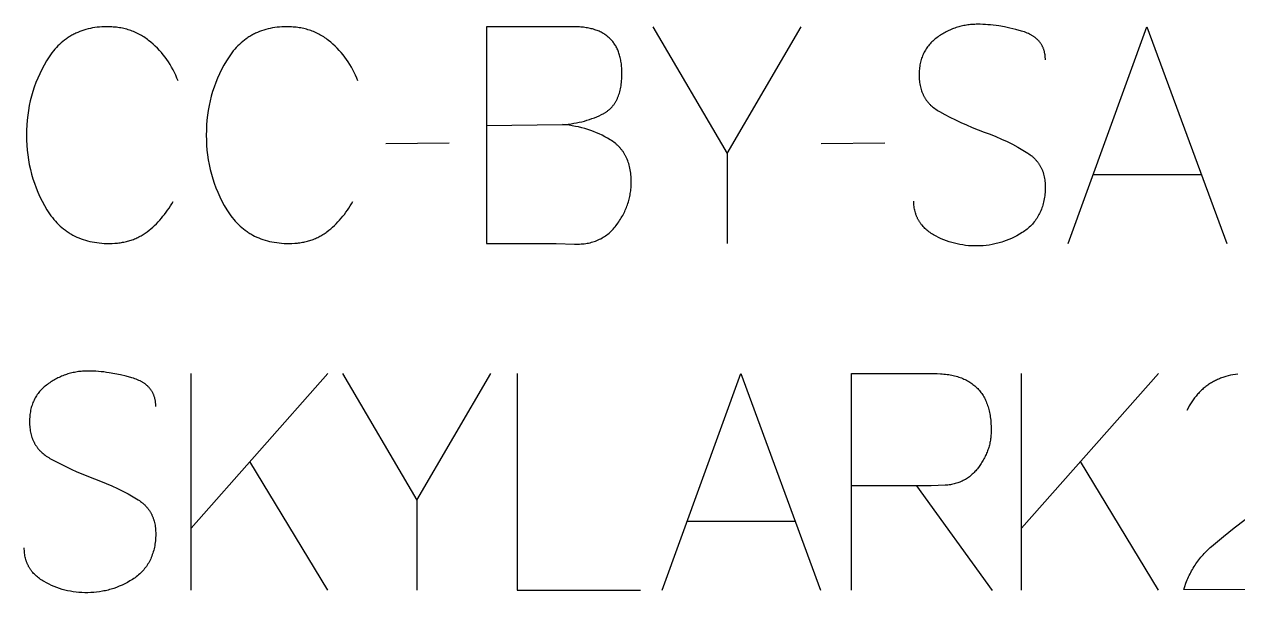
# Model space of a CAD drawing. Header units: millimetres. Extents: x -1220 to 1220, y -1930 to 4220.
# Drawn here: x -863.4 to -448.9, y 3552.2 to 3746.3 of the extents above; entities that cross this region are included whole.
import ezdxf

# ---------------------------------------------------------------- set-up
doc = ezdxf.new("R2010")
doc.units = ezdxf.units.MM
doc.layers.add('TC', color=220, linetype='CONTINUOUS', true_color=0xff00bb)

msp = doc.modelspace()

# ---------------------------------------------------------------- linework, layer by layer
at = {"layer": 'TC'}
for points in [[(-810.83, 3726.94), (-811.22, 3727.93), (-811.64, 3728.9), (-812.09, 3729.85), (-812.56, 3730.78), (-813.05, 3731.68), (-813.57, 3732.56), (-814.12, 3733.42), (-814.69, 3734.26), (-815.28, 3735.07), (-815.9, 3735.86), (-816.54, 3736.64), (-817.21, 3737.38), (-817.9, 3738.11), (-818.62, 3738.81), (-819.36, 3739.49), (-820.13, 3740.15), (-820.91, 3740.79), (-821.3, 3741.1), (-821.71, 3741.39), (-822.11, 3741.67), (-822.53, 3741.95), (-822.95, 3742.21), (-823.37, 3742.46), (-823.8, 3742.71), (-824.23, 3742.94), (-824.67, 3743.16), (-825.12, 3743.37), (-825.57, 3743.57), (-826.02, 3743.76), (-826.48, 3743.95), (-826.95, 3744.12), (-827.42, 3744.28), (-827.9, 3744.43), (-828.38, 3744.56), (-828.87, 3744.69), (-829.36, 3744.81), (-829.86, 3744.92), (-830.36, 3745.02), (-830.87, 3745.11), (-831.39, 3745.18), (-831.91, 3745.25), (-832.43, 3745.31), (-832.97, 3745.35), (-833.5, 3745.39), (-834.04, 3745.42), (-834.59, 3745.43), (-835.14, 3745.44), (-835.99, 3745.43), (-836.82, 3745.39), (-837.64, 3745.33), (-838.45, 3745.26), (-839.24, 3745.15), (-840.02, 3745.03), (-840.79, 3744.88), (-841.54, 3744.71), (-842.29, 3744.52), (-843.02, 3744.3), (-843.73, 3744.06), (-844.43, 3743.8), (-845.12, 3743.52), (-845.46, 3743.37), (-845.8, 3743.21), (-846.13, 3743.05), (-846.46, 3742.88), (-846.79, 3742.71), (-847.11, 3742.53), (-847.44, 3742.35), (-847.75, 3742.16), (-848.07, 3741.96), (-848.38, 3741.76), (-848.68, 3741.55), (-848.99, 3741.34), (-849.59, 3740.89), (-850.17, 3740.43), (-850.75, 3739.94), (-851.31, 3739.43), (-851.85, 3738.9), (-852.39, 3738.34), (-852.91, 3737.76), (-853.41, 3737.16), (-853.91, 3736.53), (-854.39, 3735.89), (-854.86, 3735.22), (-855.31, 3734.52), (-855.76, 3733.81), (-856.59, 3732.36), (-857.37, 3730.89), (-858.09, 3729.41), (-858.76, 3727.9), (-859.38, 3726.38), (-859.94, 3724.84), (-860.45, 3723.28), (-860.91, 3721.7), (-861.31, 3720.11), (-861.66, 3718.5), (-861.96, 3716.87), (-862.2, 3715.22), (-862.39, 3713.55), (-862.52, 3711.86), (-862.6, 3710.16), (-862.63, 3708.44), (-862.6, 3706.71), (-862.52, 3705.01), (-862.38, 3703.32), (-862.19, 3701.65), (-861.95, 3700), (-861.65, 3698.36), (-861.29, 3696.74), (-860.88, 3695.14), (-860.42, 3693.56), (-859.9, 3691.99), (-859.33, 3690.44), (-858.7, 3688.91), (-858.02, 3687.4), (-857.29, 3685.9), (-856.5, 3684.42), (-855.65, 3682.96), (-855.2, 3682.25), (-854.74, 3681.56), (-854.26, 3680.9), (-853.77, 3680.26), (-853.26, 3679.64), (-852.74, 3679.04), (-852.21, 3678.47), (-851.66, 3677.92), (-851.1, 3677.39), (-850.52, 3676.88), (-849.93, 3676.4), (-849.33, 3675.94), (-849.02, 3675.72), (-848.71, 3675.5), (-848.4, 3675.29), (-848.08, 3675.08), (-847.76, 3674.88), (-847.43, 3674.69), (-847.1, 3674.5), (-846.77, 3674.32), (-846.1, 3673.97), (-845.41, 3673.64), (-844.71, 3673.34), (-843.99, 3673.06), (-843.26, 3672.8), (-842.51, 3672.56), (-841.76, 3672.35), (-840.98, 3672.16), (-840.2, 3671.99), (-839.4, 3671.84), (-838.58, 3671.72), (-837.75, 3671.62), (-836.91, 3671.54), (-836.05, 3671.48), (-835.18, 3671.45), (-834.3, 3671.44), (-833.35, 3671.45), (-832.43, 3671.5), (-831.97, 3671.54), (-831.52, 3671.58), (-831.08, 3671.63), (-830.64, 3671.69), (-830.2, 3671.75), (-829.77, 3671.83), (-829.34, 3671.91), (-828.92, 3672), (-828.5, 3672.1), (-828.08, 3672.21), (-827.67, 3672.32), (-827.27, 3672.44), (-826.87, 3672.57), (-826.47, 3672.71), (-826.08, 3672.85), (-825.69, 3673.01), (-825.31, 3673.17), (-824.93, 3673.34), (-824.56, 3673.51), (-824.19, 3673.7), (-823.82, 3673.89), (-823.46, 3674.09), (-823.11, 3674.3), (-822.76, 3674.51), (-822.41, 3674.74), (-822.07, 3674.97), (-821.73, 3675.21), (-821.4, 3675.45), (-820.75, 3675.97), (-820.1, 3676.49), (-819.48, 3677.04), (-818.86, 3677.61), (-818.26, 3678.19), (-817.67, 3678.79), (-817.1, 3679.41), (-816.54, 3680.05), (-815.99, 3680.71), (-815.45, 3681.38), (-814.93, 3682.08), (-814.42, 3682.79), (-813.93, 3683.52), (-813.44, 3684.26), (-812.98, 3685.03), (-812.52, 3685.81)], [(-749.41, 3726.94), (-749.8, 3727.93), (-750.22, 3728.9), (-750.67, 3729.85), (-751.14, 3730.78), (-751.63, 3731.68), (-752.15, 3732.56), (-752.7, 3733.42), (-753.27, 3734.26), (-753.86, 3735.07), (-754.48, 3735.86), (-755.12, 3736.64), (-755.79, 3737.38), (-756.48, 3738.11), (-757.2, 3738.81), (-757.94, 3739.49), (-758.71, 3740.15), (-759.49, 3740.79), (-759.88, 3741.1), (-760.29, 3741.39), (-760.69, 3741.67), (-761.11, 3741.95), (-761.53, 3742.21), (-761.95, 3742.46), (-762.38, 3742.71), (-762.81, 3742.94), (-763.25, 3743.16), (-763.7, 3743.37), (-764.15, 3743.57), (-764.6, 3743.76), (-765.06, 3743.95), (-765.53, 3744.12), (-766, 3744.28), (-766.48, 3744.43), (-766.96, 3744.56), (-767.45, 3744.69), (-767.94, 3744.81), (-768.44, 3744.92), (-768.94, 3745.02), (-769.45, 3745.11), (-769.97, 3745.18), (-770.49, 3745.25), (-771.01, 3745.31), (-771.55, 3745.35), (-772.08, 3745.39), (-772.62, 3745.42), (-773.17, 3745.43), (-773.72, 3745.44), (-774.57, 3745.43), (-775.4, 3745.39), (-776.22, 3745.33), (-777.03, 3745.26), (-777.82, 3745.15), (-778.6, 3745.03), (-779.37, 3744.88), (-780.12, 3744.71), (-780.87, 3744.52), (-781.6, 3744.3), (-782.31, 3744.06), (-783.01, 3743.8), (-783.7, 3743.52), (-784.04, 3743.37), (-784.38, 3743.21), (-784.71, 3743.05), (-785.04, 3742.88), (-785.37, 3742.71), (-785.69, 3742.53), (-786.02, 3742.35), (-786.33, 3742.16), (-786.65, 3741.96), (-786.96, 3741.76), (-787.26, 3741.55), (-787.57, 3741.34), (-788.17, 3740.89), (-788.75, 3740.43), (-789.33, 3739.94), (-789.89, 3739.43), (-790.43, 3738.9), (-790.97, 3738.34), (-791.49, 3737.76), (-791.99, 3737.16), (-792.49, 3736.53), (-792.97, 3735.89), (-793.44, 3735.22), (-793.89, 3734.52), (-794.34, 3733.81), (-795.17, 3732.36), (-795.95, 3730.89), (-796.67, 3729.41), (-797.34, 3727.9), (-797.96, 3726.38), (-798.52, 3724.84), (-799.03, 3723.28), (-799.49, 3721.7), (-799.89, 3720.11), (-800.24, 3718.5), (-800.54, 3716.87), (-800.78, 3715.22), (-800.97, 3713.55), (-801.1, 3711.86), (-801.18, 3710.16), (-801.21, 3708.44), (-801.18, 3706.71), (-801.1, 3705.01), (-800.96, 3703.32), (-800.77, 3701.65), (-800.53, 3700), (-800.23, 3698.36), (-799.87, 3696.74), (-799.46, 3695.14), (-799, 3693.56), (-798.48, 3691.99), (-797.91, 3690.44), (-797.28, 3688.91), (-796.6, 3687.4), (-795.87, 3685.9), (-795.08, 3684.42), (-794.23, 3682.96), (-793.78, 3682.25), (-793.32, 3681.56), (-792.84, 3680.9), (-792.35, 3680.26), (-791.84, 3679.64), (-791.32, 3679.04), (-790.79, 3678.47), (-790.24, 3677.92), (-789.68, 3677.39), (-789.1, 3676.88), (-788.51, 3676.4), (-787.91, 3675.94), (-787.6, 3675.72), (-787.29, 3675.5), (-786.98, 3675.29), (-786.66, 3675.08), (-786.34, 3674.88), (-786.01, 3674.69), (-785.68, 3674.5), (-785.35, 3674.32), (-784.68, 3673.97), (-783.99, 3673.64), (-783.29, 3673.34), (-782.57, 3673.06), (-781.84, 3672.8), (-781.09, 3672.56), (-780.34, 3672.35), (-779.56, 3672.16), (-778.78, 3671.99), (-777.98, 3671.84), (-777.16, 3671.72), (-776.33, 3671.62), (-775.49, 3671.54), (-774.63, 3671.48), (-773.76, 3671.45), (-772.88, 3671.44), (-771.93, 3671.45), (-771.01, 3671.5), (-770.55, 3671.54), (-770.1, 3671.58), (-769.66, 3671.63), (-769.22, 3671.69), (-768.78, 3671.75), (-768.35, 3671.83), (-767.92, 3671.91), (-767.5, 3672), (-767.08, 3672.1), (-766.66, 3672.21), (-766.25, 3672.32), (-765.85, 3672.44), (-765.45, 3672.57), (-765.05, 3672.71), (-764.66, 3672.85), (-764.27, 3673.01), (-763.89, 3673.17), (-763.51, 3673.34), (-763.14, 3673.51), (-762.77, 3673.7), (-762.4, 3673.89), (-762.04, 3674.09), (-761.69, 3674.3), (-761.34, 3674.51), (-760.99, 3674.74), (-760.65, 3674.97), (-760.31, 3675.21), (-759.98, 3675.45), (-759.33, 3675.97), (-758.68, 3676.49), (-758.06, 3677.04), (-757.44, 3677.61), (-756.84, 3678.19), (-756.25, 3678.79), (-755.68, 3679.41), (-755.12, 3680.05), (-754.57, 3680.71), (-754.03, 3681.38), (-753.51, 3682.08), (-753, 3682.79), (-752.51, 3683.52), (-752.02, 3684.26), (-751.56, 3685.03), (-751.1, 3685.81)], [(-705.54, 3745.44), (-705.54, 3671.44), (-681.65, 3671.44), (-675.41, 3671.23), (-674.84, 3671.21), (-674.29, 3671.21), (-673.74, 3671.23), (-673.2, 3671.26), (-672.67, 3671.3), (-672.14, 3671.35), (-671.62, 3671.42), (-671.11, 3671.5), (-670.61, 3671.6), (-670.12, 3671.71), (-669.63, 3671.83), (-669.15, 3671.97), (-668.68, 3672.12), (-668.22, 3672.28), (-667.77, 3672.46), (-667.32, 3672.65), (-666.88, 3672.86), (-666.45, 3673.08), (-666.03, 3673.31), (-665.61, 3673.55), (-665.21, 3673.81), (-664.81, 3674.09), (-664.41, 3674.37), (-664.03, 3674.67), (-663.65, 3674.99), (-663.29, 3675.32), (-662.93, 3675.66), (-662.57, 3676.01), (-662.23, 3676.38), (-661.89, 3676.76), (-661.56, 3677.16), (-661.24, 3677.57), (-660.62, 3678.42), (-660.32, 3678.85), (-660.03, 3679.28), (-659.75, 3679.72), (-659.48, 3680.15), (-659.22, 3680.59), (-658.98, 3681.04), (-658.74, 3681.48), (-658.51, 3681.93), (-658.29, 3682.38), (-658.09, 3682.84), (-657.89, 3683.29), (-657.7, 3683.75), (-657.52, 3684.21), (-657.36, 3684.68), (-657.2, 3685.14), (-657.05, 3685.61), (-656.92, 3686.09), (-656.79, 3686.56), (-656.67, 3687.04), (-656.57, 3687.52), (-656.47, 3688), (-656.39, 3688.49), (-656.31, 3688.98), (-656.24, 3689.47), (-656.19, 3689.96), (-656.14, 3690.46), (-656.11, 3690.96), (-656.08, 3691.46), (-656.07, 3691.97), (-656.06, 3692.47), (-656.07, 3693.1), (-656.09, 3693.71), (-656.13, 3694.31), (-656.17, 3694.9), (-656.24, 3695.47), (-656.32, 3696.04), (-656.41, 3696.59), (-656.51, 3697.14), (-656.63, 3697.67), (-656.76, 3698.19), (-656.91, 3698.7), (-657.07, 3699.2), (-657.25, 3699.69), (-657.44, 3700.17), (-657.64, 3700.63), (-657.86, 3701.09), (-657.97, 3701.31), (-658.09, 3701.53), (-658.21, 3701.75), (-658.34, 3701.97), (-658.47, 3702.18), (-658.6, 3702.39), (-658.73, 3702.59), (-658.87, 3702.8), (-659.01, 3703), (-659.16, 3703.2), (-659.31, 3703.39), (-659.46, 3703.58), (-659.62, 3703.77), (-659.78, 3703.96), (-659.94, 3704.15), (-660.11, 3704.33), (-660.28, 3704.51), (-660.45, 3704.68), (-660.63, 3704.85), (-660.81, 3705.03), (-660.99, 3705.19), (-661.18, 3705.36), (-661.37, 3705.52), (-661.57, 3705.68), (-661.97, 3705.99), (-662.38, 3706.29), (-662.81, 3706.57), (-663.25, 3706.85), (-664.16, 3707.39), (-665.08, 3707.9), (-666.01, 3708.39), (-666.96, 3708.84), (-667.93, 3709.26), (-668.91, 3709.66), (-669.91, 3710.03), (-670.92, 3710.37), (-671.94, 3710.68), (-672.98, 3710.96), (-674.03, 3711.21), (-675.1, 3711.43), (-676.19, 3711.62), (-677.29, 3711.79), (-678.4, 3711.92), (-679.53, 3712.03)], [(-705.54, 3711.71), (-679.53, 3712.03), (-678.55, 3712.11), (-677.58, 3712.21), (-676.62, 3712.33), (-675.68, 3712.47), (-674.75, 3712.63), (-673.84, 3712.81), (-672.94, 3713.02), (-672.05, 3713.25), (-671.18, 3713.5), (-670.32, 3713.77), (-669.48, 3714.06), (-668.65, 3714.37), (-667.83, 3714.7), (-667.03, 3715.06), (-666.24, 3715.44), (-665.47, 3715.84), (-665.28, 3715.94), (-665.09, 3716.06), (-664.9, 3716.17), (-664.72, 3716.29), (-664.53, 3716.41), (-664.36, 3716.53), (-664.18, 3716.66), (-664.01, 3716.79), (-663.84, 3716.92), (-663.67, 3717.06), (-663.51, 3717.2), (-663.35, 3717.35), (-663.19, 3717.49), (-663.04, 3717.65), (-662.89, 3717.8), (-662.74, 3717.96), (-662.6, 3718.12), (-662.46, 3718.28), (-662.32, 3718.45), (-662.18, 3718.62), (-662.05, 3718.8), (-661.92, 3718.97), (-661.79, 3719.16), (-661.67, 3719.34), (-661.55, 3719.53), (-661.43, 3719.72), (-661.32, 3719.91), (-661.21, 3720.11), (-661.1, 3720.31), (-660.99, 3720.52), (-660.89, 3720.73), (-660.79, 3720.94), (-660.7, 3721.15), (-660.6, 3721.37), (-660.43, 3721.82), (-660.26, 3722.28), (-660.11, 3722.75), (-659.97, 3723.24), (-659.84, 3723.74), (-659.73, 3724.25), (-659.62, 3724.78), (-659.53, 3725.32), (-659.45, 3725.87), (-659.39, 3726.44), (-659.33, 3727.02), (-659.29, 3727.61), (-659.26, 3728.22), (-659.24, 3728.84), (-659.23, 3729.47), (-659.25, 3730.46), (-659.27, 3730.94), (-659.3, 3731.41), (-659.33, 3731.87), (-659.38, 3732.33), (-659.43, 3732.78), (-659.49, 3733.22), (-659.56, 3733.65), (-659.64, 3734.07), (-659.72, 3734.49), (-659.81, 3734.9), (-659.91, 3735.3), (-660.02, 3735.69), (-660.14, 3736.08), (-660.26, 3736.46), (-660.4, 3736.83), (-660.54, 3737.19), (-660.69, 3737.55), (-660.84, 3737.89), (-661.01, 3738.23), (-661.18, 3738.56), (-661.36, 3738.89), (-661.55, 3739.2), (-661.75, 3739.51), (-661.96, 3739.81), (-662.17, 3740.1), (-662.39, 3740.39), (-662.62, 3740.66), (-662.86, 3740.93), (-663.1, 3741.19), (-663.36, 3741.45), (-663.62, 3741.69), (-663.89, 3741.93), (-664.17, 3742.16), (-664.45, 3742.38), (-664.75, 3742.6), (-665.05, 3742.8), (-665.36, 3743), (-665.68, 3743.19), (-666, 3743.38), (-666.34, 3743.55), (-666.68, 3743.72), (-667.03, 3743.88), (-667.39, 3744.03), (-667.75, 3744.17), (-668.13, 3744.31), (-668.51, 3744.44), (-668.9, 3744.56), (-669.3, 3744.67), (-669.71, 3744.78), (-670.12, 3744.88), (-670.54, 3744.97), (-670.97, 3745.05), (-671.41, 3745.12), (-671.86, 3745.19), (-672.32, 3745.25), (-672.78, 3745.3), (-673.25, 3745.34), (-673.73, 3745.37), (-674.71, 3745.42), (-675.73, 3745.44), (-705.54, 3745.44)], [(-648.66, 3745.44), (-623.29, 3702.2), (-598.03, 3745.44)], [(-514.62, 3734.13), (-514.62, 3734.59), (-514.63, 3734.82), (-514.65, 3735.04), (-514.67, 3735.27), (-514.69, 3735.49), (-514.71, 3735.71), (-514.74, 3735.92), (-514.78, 3736.13), (-514.82, 3736.34), (-514.86, 3736.55), (-514.9, 3736.76), (-514.95, 3736.96), (-515.01, 3737.16), (-515.06, 3737.36), (-515.13, 3737.55), (-515.19, 3737.75), (-515.26, 3737.94), (-515.33, 3738.13), (-515.41, 3738.31), (-515.49, 3738.49), (-515.58, 3738.67), (-515.67, 3738.85), (-515.76, 3739.03), (-515.86, 3739.2), (-515.96, 3739.37), (-516.07, 3739.54), (-516.17, 3739.7), (-516.29, 3739.86), (-516.41, 3740.02), (-516.53, 3740.18), (-516.65, 3740.34), (-516.78, 3740.49), (-516.91, 3740.64), (-517.05, 3740.79), (-517.19, 3740.93), (-517.34, 3741.07), (-517.49, 3741.21), (-517.64, 3741.35), (-517.8, 3741.48), (-517.96, 3741.62), (-518.12, 3741.75), (-518.29, 3741.87), (-518.46, 3742), (-518.64, 3742.12), (-518.82, 3742.24), (-519.01, 3742.36), (-519.2, 3742.47), (-519.39, 3742.58), (-519.59, 3742.69), (-519.79, 3742.8), (-519.99, 3742.9), (-520.41, 3743.1), (-520.85, 3743.29), (-521.3, 3743.48), (-521.77, 3743.65), (-522.26, 3743.81), (-522.76, 3743.96), (-524.75, 3744.5), (-526.71, 3744.97), (-528.63, 3745.37), (-530.53, 3745.7), (-531.46, 3745.84), (-532.39, 3745.96), (-533.3, 3746.06), (-534.21, 3746.14), (-535.11, 3746.2), (-536.01, 3746.25), (-536.89, 3746.27), (-537.77, 3746.28), (-538.25, 3746.28), (-538.73, 3746.26), (-539.2, 3746.24), (-539.67, 3746.21), (-540.14, 3746.17), (-540.61, 3746.12), (-541.07, 3746.07), (-541.53, 3746), (-541.98, 3745.92), (-542.44, 3745.84), (-542.89, 3745.75), (-543.33, 3745.64), (-543.78, 3745.53), (-544.22, 3745.41), (-544.65, 3745.28), (-545.09, 3745.15), (-545.52, 3745), (-545.95, 3744.84), (-546.37, 3744.68), (-546.8, 3744.51), (-547.21, 3744.32), (-547.63, 3744.13), (-548.04, 3743.93), (-548.45, 3743.73), (-548.86, 3743.51), (-549.26, 3743.28), (-549.66, 3743.05), (-550.06, 3742.8), (-550.45, 3742.55), (-550.84, 3742.29), (-551.23, 3742.02), (-551.62, 3741.74), (-551.99, 3741.46), (-552.36, 3741.17), (-552.71, 3740.87), (-553.05, 3740.57), (-553.38, 3740.25), (-553.7, 3739.93), (-554.01, 3739.61), (-554.3, 3739.27), (-554.58, 3738.93), (-554.85, 3738.58), (-555.11, 3738.22), (-555.35, 3737.86), (-555.59, 3737.48), (-555.81, 3737.1), (-556.02, 3736.72), (-556.22, 3736.32), (-556.4, 3735.92), (-556.57, 3735.5), (-556.74, 3735.09), (-556.89, 3734.66), (-557.02, 3734.22), (-557.15, 3733.78), (-557.26, 3733.33), (-557.36, 3732.88), (-557.45, 3732.41), (-557.53, 3731.94), (-557.6, 3731.46), (-557.65, 3730.97), (-557.69, 3730.48), (-557.72, 3729.97), (-557.74, 3729.46), (-557.75, 3728.95), (-557.74, 3728.41), (-557.72, 3727.89), (-557.69, 3727.38), (-557.64, 3726.88), (-557.58, 3726.38), (-557.5, 3725.9), (-557.41, 3725.42), (-557.31, 3724.95), (-557.2, 3724.5), (-557.07, 3724.05), (-556.92, 3723.61), (-556.77, 3723.18), (-556.68, 3722.97), (-556.6, 3722.76), (-556.51, 3722.55), (-556.41, 3722.34), (-556.32, 3722.14), (-556.22, 3721.94), (-556.11, 3721.74), (-556, 3721.55), (-555.89, 3721.35), (-555.78, 3721.16), (-555.66, 3720.97), (-555.54, 3720.78), (-555.42, 3720.6), (-555.29, 3720.42), (-555.16, 3720.24), (-555.02, 3720.06), (-554.88, 3719.88), (-554.74, 3719.71), (-554.6, 3719.54), (-554.45, 3719.37), (-554.3, 3719.2), (-554.14, 3719.04), (-553.99, 3718.88), (-553.82, 3718.72), (-553.49, 3718.41), (-553.14, 3718.1), (-552.78, 3717.81), (-552.41, 3717.52), (-552.02, 3717.25), (-551.62, 3716.98), (-551.2, 3716.72), (-550.77, 3716.47), (-549.01, 3715.51), (-547.2, 3714.57), (-545.36, 3713.66), (-543.48, 3712.77), (-541.55, 3711.91), (-539.59, 3711.08), (-537.59, 3710.27), (-535.55, 3709.49), (-533.51, 3708.73), (-531.52, 3707.93), (-529.59, 3707.1), (-527.7, 3706.22), (-525.86, 3705.3), (-524.07, 3704.34), (-522.33, 3703.34), (-520.64, 3702.31), (-520.23, 3702.04), (-519.84, 3701.76), (-519.46, 3701.47), (-519.27, 3701.32), (-519.09, 3701.17), (-518.92, 3701.02), (-518.74, 3700.86), (-518.57, 3700.71), (-518.41, 3700.55), (-518.24, 3700.38), (-518.08, 3700.22), (-517.93, 3700.05), (-517.77, 3699.88), (-517.63, 3699.71), (-517.48, 3699.53), (-517.34, 3699.36), (-517.2, 3699.18), (-517.07, 3699), (-516.94, 3698.81), (-516.81, 3698.62), (-516.69, 3698.44), (-516.57, 3698.24), (-516.45, 3698.05), (-516.34, 3697.85), (-516.23, 3697.65), (-516.13, 3697.45), (-516.02, 3697.25), (-515.93, 3697.04), (-515.83, 3696.83), (-515.74, 3696.62), (-515.65, 3696.41), (-515.57, 3696.19), (-515.49, 3695.98), (-515.42, 3695.76), (-515.34, 3695.53), (-515.27, 3695.31), (-515.21, 3695.08), (-515.09, 3694.62), (-514.98, 3694.14), (-514.89, 3693.66), (-514.81, 3693.17), (-514.75, 3692.67), (-514.71, 3692.15), (-514.67, 3691.63), (-514.65, 3691.1), (-514.65, 3690.56), (-514.66, 3690.01), (-514.68, 3689.45), (-514.72, 3688.88), (-514.77, 3688.31), (-514.84, 3687.75), (-514.92, 3687.2), (-515.01, 3686.65), (-515.11, 3686.12), (-515.22, 3685.59), (-515.35, 3685.08), (-515.49, 3684.57), (-515.64, 3684.07), (-515.8, 3683.59), (-515.98, 3683.11), (-516.17, 3682.64), (-516.37, 3682.17), (-516.58, 3681.72), (-516.81, 3681.28), (-517.05, 3680.85), (-517.3, 3680.42), (-517.56, 3680), (-517.84, 3679.6), (-518.13, 3679.2), (-518.43, 3678.81), (-518.74, 3678.43), (-519.06, 3678.06), (-519.4, 3677.7), (-519.75, 3677.35), (-520.11, 3677.01), (-520.49, 3676.67), (-520.87, 3676.35), (-521.27, 3676.03), (-521.68, 3675.72), (-522.11, 3675.43), (-522.55, 3675.14), (-523.44, 3674.6), (-524.33, 3674.09), (-525.24, 3673.62), (-526.16, 3673.19), (-527.09, 3672.79), (-528.02, 3672.42), (-528.97, 3672.08), (-529.44, 3671.93), (-529.92, 3671.78), (-530.4, 3671.64), (-530.88, 3671.51), (-531.37, 3671.39), (-531.85, 3671.28), (-532.34, 3671.18), (-532.83, 3671.08), (-533.82, 3670.91), (-534.82, 3670.78), (-535.83, 3670.69), (-536.85, 3670.62), (-537.87, 3670.59), (-538.89, 3670.59), (-539.89, 3670.63), (-540.88, 3670.69), (-541.86, 3670.79), (-542.83, 3670.92), (-543.79, 3671.08), (-544.73, 3671.27), (-545.67, 3671.49), (-546.6, 3671.74), (-547.51, 3672.03), (-548.42, 3672.34), (-549.31, 3672.69), (-550.19, 3673.07), (-551.07, 3673.48), (-551.93, 3673.92), (-552.78, 3674.4), (-553.2, 3674.65), (-553.6, 3674.9), (-553.99, 3675.16), (-554.37, 3675.43), (-554.73, 3675.71), (-555.08, 3675.99), (-555.42, 3676.29), (-555.74, 3676.58), (-556.05, 3676.89), (-556.35, 3677.2), (-556.63, 3677.52), (-556.9, 3677.85), (-557.03, 3678.02), (-557.16, 3678.19), (-557.28, 3678.36), (-557.4, 3678.53), (-557.52, 3678.7), (-557.64, 3678.88), (-557.75, 3679.05), (-557.85, 3679.23), (-557.96, 3679.41), (-558.06, 3679.6), (-558.16, 3679.78), (-558.25, 3679.97), (-558.34, 3680.16), (-558.43, 3680.35), (-558.51, 3680.54), (-558.59, 3680.73), (-558.67, 3680.93), (-558.75, 3681.12), (-558.82, 3681.32), (-558.88, 3681.52), (-559.01, 3681.93), (-559.12, 3682.35), (-559.22, 3682.77), (-559.31, 3683.2), (-559.38, 3683.63), (-559.44, 3684.07), (-559.49, 3684.53), (-559.52, 3684.98), (-559.54, 3685.45), (-559.55, 3685.92)], [(-506.79, 3671.44), (-479.94, 3745.44), (-452.67, 3671.44)], [(-718.22, 3705.69), (-739.89, 3705.48)], [(-569.48, 3705.69), (-591.15, 3705.48)], [(-623.29, 3702.2), (-623.29, 3671.44)], [(-498.23, 3695.01), (-461.44, 3695.01)], [(-818.44, 3615.73), (-818.45, 3616.19), (-818.46, 3616.42), (-818.47, 3616.64), (-818.49, 3616.87), (-818.51, 3617.09), (-818.54, 3617.31), (-818.57, 3617.52), (-818.6, 3617.73), (-818.64, 3617.94), (-818.68, 3618.15), (-818.73, 3618.36), (-818.78, 3618.56), (-818.83, 3618.76), (-818.89, 3618.96), (-818.95, 3619.15), (-819.01, 3619.35), (-819.08, 3619.54), (-819.16, 3619.73), (-819.23, 3619.91), (-819.32, 3620.09), (-819.4, 3620.27), (-819.49, 3620.45), (-819.58, 3620.63), (-819.68, 3620.8), (-819.78, 3620.97), (-819.89, 3621.14), (-820, 3621.3), (-820.11, 3621.46), (-820.23, 3621.62), (-820.35, 3621.78), (-820.47, 3621.94), (-820.6, 3622.09), (-820.74, 3622.24), (-820.87, 3622.39), (-821.02, 3622.53), (-821.16, 3622.67), (-821.31, 3622.81), (-821.46, 3622.95), (-821.62, 3623.08), (-821.78, 3623.22), (-821.95, 3623.35), (-822.11, 3623.47), (-822.29, 3623.6), (-822.46, 3623.72), (-822.64, 3623.84), (-822.83, 3623.96), (-823.02, 3624.07), (-823.21, 3624.18), (-823.41, 3624.29), (-823.61, 3624.4), (-823.81, 3624.5), (-824.23, 3624.7), (-824.67, 3624.89), (-825.12, 3625.08), (-825.59, 3625.25), (-826.08, 3625.41), (-826.58, 3625.56), (-828.57, 3626.1), (-830.53, 3626.57), (-832.46, 3626.97), (-834.35, 3627.3), (-835.28, 3627.44), (-836.21, 3627.56), (-837.13, 3627.66), (-838.04, 3627.74), (-838.94, 3627.8), (-839.83, 3627.85), (-840.71, 3627.87), (-841.59, 3627.88), (-842.07, 3627.88), (-842.55, 3627.86), (-843.02, 3627.84), (-843.5, 3627.81), (-843.96, 3627.77), (-844.43, 3627.72), (-844.89, 3627.67), (-845.35, 3627.6), (-845.81, 3627.52), (-846.26, 3627.44), (-846.71, 3627.35), (-847.16, 3627.24), (-847.6, 3627.13), (-848.04, 3627.01), (-848.48, 3626.88), (-848.91, 3626.75), (-849.34, 3626.6), (-849.77, 3626.44), (-850.2, 3626.28), (-850.62, 3626.11), (-851.04, 3625.92), (-851.45, 3625.73), (-851.87, 3625.53), (-852.27, 3625.33), (-852.68, 3625.11), (-853.08, 3624.88), (-853.48, 3624.65), (-853.88, 3624.4), (-854.28, 3624.15), (-854.67, 3623.89), (-855.05, 3623.62), (-855.44, 3623.34), (-855.82, 3623.06), (-856.18, 3622.77), (-856.54, 3622.47), (-856.88, 3622.17), (-857.21, 3621.85), (-857.52, 3621.53), (-857.83, 3621.21), (-858.12, 3620.87), (-858.4, 3620.53), (-858.67, 3620.18), (-858.93, 3619.82), (-859.18, 3619.46), (-859.41, 3619.08), (-859.63, 3618.7), (-859.84, 3618.32), (-860.04, 3617.92), (-860.22, 3617.52), (-860.4, 3617.1), (-860.56, 3616.69), (-860.71, 3616.26), (-860.85, 3615.82), (-860.97, 3615.38), (-861.09, 3614.93), (-861.19, 3614.48), (-861.28, 3614.01), (-861.36, 3613.54), (-861.42, 3613.06), (-861.48, 3612.57), (-861.52, 3612.08), (-861.55, 3611.57), (-861.57, 3611.06), (-861.57, 3610.55), (-861.56, 3610.01), (-861.54, 3609.49), (-861.51, 3608.98), (-861.46, 3608.48), (-861.4, 3607.98), (-861.33, 3607.5), (-861.24, 3607.02), (-861.13, 3606.55), (-861.02, 3606.1), (-860.89, 3605.65), (-860.75, 3605.21), (-860.59, 3604.78), (-860.51, 3604.57), (-860.42, 3604.36), (-860.33, 3604.15), (-860.24, 3603.94), (-860.14, 3603.74), (-860.04, 3603.54), (-859.93, 3603.34), (-859.83, 3603.15), (-859.72, 3602.95), (-859.6, 3602.76), (-859.48, 3602.57), (-859.36, 3602.38), (-859.24, 3602.2), (-859.11, 3602.02), (-858.98, 3601.84), (-858.85, 3601.66), (-858.71, 3601.48), (-858.57, 3601.31), (-858.42, 3601.14), (-858.27, 3600.97), (-858.12, 3600.8), (-857.97, 3600.64), (-857.81, 3600.48), (-857.65, 3600.32), (-857.31, 3600.01), (-856.97, 3599.7), (-856.6, 3599.41), (-856.23, 3599.12), (-855.84, 3598.85), (-855.44, 3598.58), (-855.02, 3598.32), (-854.59, 3598.07), (-852.83, 3597.11), (-851.03, 3596.17), (-849.18, 3595.26), (-847.3, 3594.37), (-845.38, 3593.51), (-843.41, 3592.68), (-841.41, 3591.87), (-839.37, 3591.09), (-837.33, 3590.33), (-835.35, 3589.53), (-833.41, 3588.7), (-831.52, 3587.82), (-829.68, 3586.9), (-827.89, 3585.94), (-826.16, 3584.94), (-824.47, 3583.91), (-824.06, 3583.64), (-823.66, 3583.36), (-823.28, 3583.07), (-823.1, 3582.92), (-822.92, 3582.77), (-822.74, 3582.62), (-822.56, 3582.46), (-822.39, 3582.31), (-822.23, 3582.15), (-822.07, 3581.98), (-821.91, 3581.82), (-821.75, 3581.65), (-821.6, 3581.48), (-821.45, 3581.31), (-821.3, 3581.13), (-821.16, 3580.96), (-821.03, 3580.78), (-820.89, 3580.6), (-820.76, 3580.41), (-820.63, 3580.22), (-820.51, 3580.04), (-820.39, 3579.84), (-820.28, 3579.65), (-820.16, 3579.45), (-820.05, 3579.25), (-819.95, 3579.05), (-819.85, 3578.85), (-819.75, 3578.64), (-819.66, 3578.43), (-819.56, 3578.22), (-819.48, 3578.01), (-819.39, 3577.79), (-819.31, 3577.58), (-819.24, 3577.36), (-819.17, 3577.13), (-819.1, 3576.91), (-819.03, 3576.68), (-818.91, 3576.22), (-818.81, 3575.74), (-818.71, 3575.26), (-818.64, 3574.77), (-818.58, 3574.27), (-818.53, 3573.75), (-818.49, 3573.23), (-818.48, 3572.7), (-818.47, 3572.16), (-818.48, 3571.61), (-818.51, 3571.05), (-818.55, 3570.48), (-818.6, 3569.91), (-818.66, 3569.35), (-818.74, 3568.8), (-818.83, 3568.25), (-818.93, 3567.72), (-819.05, 3567.19), (-819.17, 3566.68), (-819.31, 3566.17), (-819.46, 3565.67), (-819.63, 3565.19), (-819.8, 3564.71), (-819.99, 3564.24), (-820.19, 3563.77), (-820.41, 3563.32), (-820.63, 3562.88), (-820.87, 3562.45), (-821.12, 3562.02), (-821.38, 3561.6), (-821.66, 3561.2), (-821.95, 3560.8), (-822.25, 3560.41), (-822.56, 3560.03), (-822.89, 3559.66), (-823.22, 3559.3), (-823.57, 3558.95), (-823.94, 3558.61), (-824.31, 3558.27), (-824.7, 3557.95), (-825.1, 3557.63), (-825.51, 3557.32), (-825.93, 3557.03), (-826.37, 3556.74), (-827.26, 3556.2), (-828.16, 3555.69), (-829.07, 3555.22), (-829.98, 3554.79), (-830.91, 3554.39), (-831.84, 3554.02), (-832.79, 3553.68), (-833.26, 3553.53), (-833.74, 3553.38), (-834.22, 3553.24), (-834.7, 3553.11), (-835.19, 3552.99), (-835.68, 3552.88), (-836.17, 3552.78), (-836.66, 3552.68), (-837.65, 3552.51), (-838.65, 3552.38), (-839.65, 3552.29), (-840.67, 3552.22), (-841.7, 3552.19), (-842.71, 3552.19), (-843.71, 3552.23), (-844.7, 3552.29), (-845.68, 3552.39), (-846.65, 3552.52), (-847.61, 3552.68), (-848.56, 3552.87), (-849.49, 3553.09), (-850.42, 3553.34), (-851.33, 3553.63), (-852.24, 3553.94), (-853.13, 3554.29), (-854.02, 3554.67), (-854.89, 3555.08), (-855.75, 3555.52), (-856.6, 3556), (-857.02, 3556.25), (-857.42, 3556.5), (-857.81, 3556.76), (-858.19, 3557.03), (-858.55, 3557.31), (-858.9, 3557.59), (-859.24, 3557.89), (-859.56, 3558.18), (-859.87, 3558.49), (-860.17, 3558.8), (-860.45, 3559.12), (-860.73, 3559.45), (-860.86, 3559.62), (-860.98, 3559.79), (-861.11, 3559.96), (-861.23, 3560.13), (-861.34, 3560.3), (-861.46, 3560.48), (-861.57, 3560.65), (-861.68, 3560.83), (-861.78, 3561.01), (-861.88, 3561.2), (-861.98, 3561.38), (-862.07, 3561.57), (-862.16, 3561.76), (-862.25, 3561.95), (-862.34, 3562.14), (-862.42, 3562.33), (-862.49, 3562.53), (-862.57, 3562.72), (-862.64, 3562.92), (-862.71, 3563.12), (-862.83, 3563.53), (-862.95, 3563.95), (-863.04, 3564.37), (-863.13, 3564.8), (-863.2, 3565.23), (-863.26, 3565.67), (-863.31, 3566.13), (-863.34, 3566.58), (-863.36, 3567.05), (-863.37, 3567.52)], [(-806.39, 3574.29), (-759.66, 3627.04)], [(-806.39, 3553.04), (-806.39, 3627.04)], [(-754.69, 3627.04), (-729.32, 3583.8), (-704.06, 3627.04)], [(-695.07, 3627.04), (-695.07, 3553.04), (-652.89, 3553.04)], [(-645.49, 3553.04), (-618.64, 3627.04), (-591.37, 3553.04)], [(-580.79, 3553.04), (-580.79, 3627.04), (-552.78, 3627.04), (-551.57, 3627.02), (-550.4, 3626.96), (-549.83, 3626.92), (-549.27, 3626.87), (-548.71, 3626.81), (-548.17, 3626.73), (-547.64, 3626.65), (-547.12, 3626.56), (-546.6, 3626.47), (-546.1, 3626.36), (-545.6, 3626.24), (-545.12, 3626.11), (-544.64, 3625.97), (-544.18, 3625.83), (-543.72, 3625.67), (-543.27, 3625.51), (-542.84, 3625.33), (-542.41, 3625.15), (-541.99, 3624.95), (-541.58, 3624.75), (-541.19, 3624.54), (-540.8, 3624.32), (-540.42, 3624.09), (-540.05, 3623.84), (-539.69, 3623.59), (-539.34, 3623.33), (-539, 3623.06), (-538.67, 3622.79), (-538.34, 3622.5), (-538.03, 3622.2), (-537.73, 3621.89), (-537.44, 3621.58), (-537.15, 3621.25), (-536.88, 3620.92), (-536.62, 3620.57), (-536.36, 3620.22), (-536.12, 3619.85), (-535.88, 3619.48), (-535.66, 3619.1), (-535.44, 3618.71), (-535.23, 3618.3), (-535.04, 3617.89), (-534.85, 3617.47), (-534.67, 3617.04), (-534.5, 3616.6), (-534.35, 3616.15), (-534.2, 3615.7), (-534.06, 3615.23), (-533.93, 3614.75), (-533.81, 3614.27), (-533.7, 3613.77), (-533.6, 3613.26), (-533.51, 3612.75), (-533.42, 3612.23), (-533.35, 3611.69), (-533.29, 3611.15), (-533.24, 3610.6), (-533.19, 3610.03), (-533.14, 3608.88), (-533.12, 3607.69), (-533.12, 3607.26), (-533.13, 3606.82), (-533.16, 3606.39), (-533.19, 3605.97), (-533.23, 3605.54), (-533.27, 3605.12), (-533.33, 3604.69), (-533.39, 3604.28), (-533.47, 3603.86), (-533.55, 3603.44), (-533.64, 3603.03), (-533.74, 3602.62), (-533.85, 3602.21), (-533.97, 3601.81), (-534.09, 3601.41), (-534.23, 3601), (-534.37, 3600.61), (-534.52, 3600.21), (-534.68, 3599.82), (-534.85, 3599.42), (-535.03, 3599.03), (-535.22, 3598.65), (-535.41, 3598.26), (-535.61, 3597.88), (-535.83, 3597.5), (-536.05, 3597.12), (-536.28, 3596.75), (-536.52, 3596.37), (-536.76, 3596), (-537.02, 3595.63), (-537.28, 3595.26), (-537.83, 3594.54), (-538.11, 3594.19), (-538.4, 3593.86), (-538.69, 3593.53), (-538.99, 3593.22), (-539.29, 3592.92), (-539.6, 3592.62), (-539.92, 3592.34), (-540.24, 3592.07), (-540.57, 3591.81), (-540.9, 3591.56), (-541.24, 3591.33), (-541.58, 3591.1), (-541.94, 3590.88), (-542.29, 3590.68), (-542.66, 3590.49), (-543.03, 3590.3), (-543.4, 3590.13), (-543.78, 3589.97), (-544.17, 3589.82), (-544.57, 3589.68), (-544.97, 3589.55), (-545.37, 3589.44), (-545.78, 3589.33), (-546.2, 3589.23), (-546.62, 3589.15), (-547.05, 3589.08), (-547.49, 3589.01), (-547.93, 3588.96), (-548.38, 3588.92), (-548.83, 3588.89), (-553.63, 3588.66), (-558.59, 3588.66), (-580.69, 3588.66)], [(-522.76, 3574.29), (-476.03, 3627.04)], [(-522.76, 3553.04), (-522.76, 3627.04)], [(-448.89, 3626.84), (-449.73, 3626.73), (-450.55, 3626.59), (-451.36, 3626.43), (-452.15, 3626.25), (-452.93, 3626.04), (-453.31, 3625.93), (-453.69, 3625.81), (-454.06, 3625.68), (-454.43, 3625.55), (-454.79, 3625.41), (-455.16, 3625.27), (-455.51, 3625.12), (-455.87, 3624.96), (-456.22, 3624.8), (-456.56, 3624.63), (-456.9, 3624.45), (-457.24, 3624.27), (-457.57, 3624.09), (-457.9, 3623.89), (-458.23, 3623.69), (-458.55, 3623.49), (-458.86, 3623.27), (-459.18, 3623.06), (-459.49, 3622.83), (-459.79, 3622.6), (-460.09, 3622.37), (-460.39, 3622.12), (-460.68, 3621.87), (-460.97, 3621.62), (-461.26, 3621.36), (-461.54, 3621.09), (-461.81, 3620.82), (-462.09, 3620.54), (-462.35, 3620.25), (-462.62, 3619.96), (-462.88, 3619.66), (-463.14, 3619.36), (-463.64, 3618.73), (-464.12, 3618.08), (-464.59, 3617.41), (-465.04, 3616.71), (-465.48, 3615.98), (-465.9, 3615.23), (-466.31, 3614.46)], [(-759.66, 3553.04), (-786.3, 3597.01)], [(-476.03, 3553.04), (-502.67, 3597.01)], [(-558.59, 3588.66), (-532.8, 3552.93)], [(-729.32, 3583.8), (-729.32, 3553.04)], [(-422.22, 3553.14), (-467.36, 3553.25), (-467, 3554.37), (-466.61, 3555.47), (-466.4, 3556.01), (-466.18, 3556.55), (-465.95, 3557.08), (-465.71, 3557.6), (-465.47, 3558.12), (-465.21, 3558.63), (-464.95, 3559.14), (-464.68, 3559.64), (-464.4, 3560.13), (-464.11, 3560.62), (-463.81, 3561.1), (-463.5, 3561.57), (-463.19, 3562.04), (-462.87, 3562.51), (-462.53, 3562.96), (-462.19, 3563.42), (-461.84, 3563.86), (-461.48, 3564.3), (-461.12, 3564.73), (-460.74, 3565.16), (-460.36, 3565.58), (-459.96, 3566), (-459.56, 3566.41), (-459.15, 3566.81), (-458.73, 3567.21), (-458.31, 3567.6), (-457.87, 3567.99), (-453.76, 3571.39), (-450.08, 3574.34), (-446.36, 3577.21)], [(-636.93, 3576.61), (-600.14, 3576.61)]]:
    msp.add_lwpolyline(points, dxfattribs=at)

doc.saveas('drawing.dxf')
